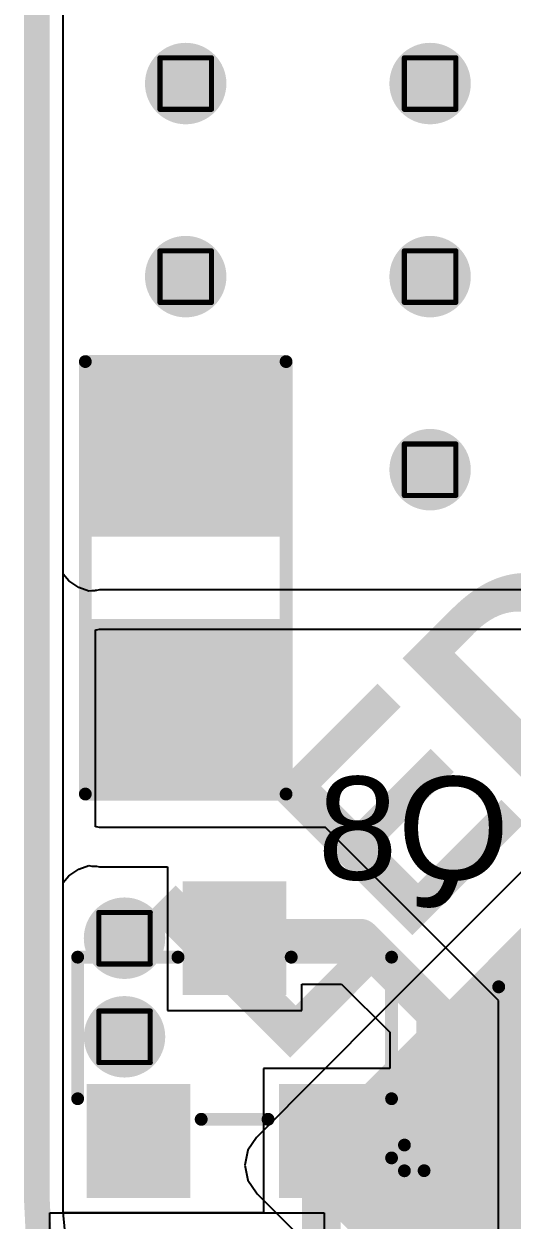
# Model space of a CAD drawing. Header units: inches. Extents: x 92 to 372, y 57 to 122.
# Drawn here: x 106.35 to 111.17, y 65.06 to 76.86 of the extents above; entities that cross this region are included whole.
import ezdxf

# ---------------------------------------------------------------- set-up
doc = ezdxf.new("R2010")
doc.units = ezdxf.units.IN
for name, color, linetype in [('Board Outline', 216, 'Continuous'), ('Bottom Layer', 5, 'Continuous'), ('Bottom Overlay', 54, 'Continuous'), ('Bottom Paste', 16, 'Continuous'), ('Bottom Solder', 6, 'Continuous'), ('Drill Drawing', 1, 'Continuous'), ('Top Layer', 1, 'Continuous'), ('Top Overlay', 2, 'Continuous'), ('Top Paste', 8, 'Continuous'), ('Top Solder', 216, 'Continuous'), ('Via Holes', 16, 'Continuous')]:
    doc.layers.add(name, color=color, linetype=linetype)
doc.styles.add('Arial', font='', dxfattribs={"height": 0.2})
doc.styles.add('Arial_Bold', font='', dxfattribs={"height": 0.2})
doc.styles.get('Arial').set_extended_font_data('Arial')
doc.styles.get('Arial_Bold').set_extended_font_data('Arial', bold=True)

# ---------------------------------------------------------------- blocks, each defined once
blk = doc.blocks.new('R___1206_B_8')
at = {"layer": 'Bottom Layer'}
for points in [[(-2.032, 0.889), (-0.508, 0.889), (-0.508, -0.889), (-2.032, -0.889)], [(0.508, 0.889), (2.032, 0.889), (2.032, -0.889), (0.508, -0.889)]]:
    blk.add_hatch(color=5, dxfattribs=at).paths.add_polyline_path(points)
at = {"layer": 'Bottom Paste'}
for points in [[(-2.032, 0.889), (-0.508, 0.889), (-0.508, -0.889), (-2.032, -0.889)], [(0.508, 0.889), (2.032, 0.889), (2.032, -0.889), (0.508, -0.889)]]:
    blk.add_hatch(color=16, dxfattribs=at).paths.add_polyline_path(points)
at = {"layer": 'Bottom Solder'}
for points in [[(-2.134, 0.991), (-0.406, 0.991), (-0.406, -0.991), (-2.134, -0.991)], [(0.406, 0.991), (2.134, 0.991), (2.134, -0.991), (0.406, -0.991)]]:
    blk.add_hatch(color=6, dxfattribs=at).paths.add_polyline_path(points)
at = {"layer": 'Bottom Overlay'}
for points in [[(-2.134, -0.991, 0.127, 0.127, 0), (-2.134, 0.991, 0.127, 0.127, 0)], [(2.134, 0.991, 0.127, 0.127, 0), (-2.134, 0.991, 0.127, 0.127, 0)], [(2.134, -0.991, 0.127, 0.127, 0), (2.134, 0.991, 0.127, 0.127, 0)], [(2.134, -0.991, 0.127, 0.127, 0), (-2.134, -0.991, 0.127, 0.127, 0)]]:
    blk.add_lwpolyline(points, format="xyseb", dxfattribs=at)
for points in [[(-2.165, 0.991, 0.0635, 0.0635, 1), (-2.102, 0.991, 0.0635, 0.0635, 1)], [(-2.165, 0.991, 0.0635, 0.0635, 1), (-2.102, 0.991, 0.0635, 0.0635, 1)], [(2.102, 0.991, 0.0635, 0.0635, 1), (2.165, 0.991, 0.0635, 0.0635, 1)], [(2.102, 0.991, 0.0635, 0.0635, 1), (2.165, 0.991, 0.0635, 0.0635, 1)], [(-2.165, -0.991, 0.0635, 0.0635, 1), (-2.102, -0.991, 0.0635, 0.0635, 1)], [(-2.165, -0.991, 0.0635, 0.0635, 1), (-2.102, -0.991, 0.0635, 0.0635, 1)], [(2.102, -0.991, 0.0635, 0.0635, 1), (2.165, -0.991, 0.0635, 0.0635, 1)], [(2.102, -0.991, 0.0635, 0.0635, 1), (2.165, -0.991, 0.0635, 0.0635, 1)]]:
    blk.add_lwpolyline(points, format="xyseb", close=True, dxfattribs=at)
blk = doc.blocks.new('SOT_23_B_19')
at = {"layer": 'Bottom Layer'}
for points in [[(-1.36, 1.46), (-0.54, 1.46), (-0.54, 0.54), (-1.36, 0.54)], [(0.54, 1.46), (1.36, 1.46), (1.36, 0.54), (0.54, 0.54)], [(-0.41, -0.54), (0.41, -0.54), (0.41, -1.46), (-0.41, -1.46)]]:
    blk.add_hatch(color=5, dxfattribs=at).paths.add_polyline_path(points)
at = {"layer": 'Bottom Paste'}
for points in [[(-1.36, 1.46), (-0.54, 1.46), (-0.54, 0.54), (-1.36, 0.54)], [(0.54, 1.46), (1.36, 1.46), (1.36, 0.54), (0.54, 0.54)], [(-0.41, -0.54), (0.41, -0.54), (0.41, -1.46), (-0.41, -1.46)]]:
    blk.add_hatch(color=16, dxfattribs=at).paths.add_polyline_path(points)
at = {"layer": 'Bottom Solder'}
for points in [[(-1.462, 1.562), (-0.438, 1.562), (-0.438, 0.438), (-1.462, 0.438)], [(0.438, 1.562), (1.462, 1.562), (1.462, 0.438), (0.438, 0.438)], [(-0.512, -0.438), (0.512, -0.438), (0.512, -1.562), (-0.512, -1.562)]]:
    blk.add_hatch(color=6, dxfattribs=at).paths.add_polyline_path(points)
at = {"layer": 'Bottom Overlay'}
for points in [[(-1.676, 1.295, 0.127, 0.127, 0), (-1.676, 1.041, 0.127, 0.127, 0)], [(-1.549, 1.168, 0.127, 0.127, 0), (-1.676, 1.295, 0.127, 0.127, 0)], [(-1.549, 1.168, 0.127, 0.127, 0), (-1.676, 1.041, 0.127, 0.127, 0)], [(0.33, 0.787, 0.127, 0.127, 0), (-0.33, 0.787, 0.127, 0.127, 0)], [(-1.549, -0.813, 0.127, 0.127, 0), (-1.549, 0.584, 0.127, 0.127, 0)], [(1.549, 0.584, 0.127, 0.127, 0), (1.549, -0.813, 0.127, 0.127, 0)], [(-0.559, -0.813, 0.127, 0.127, 0), (-1.549, -0.813, 0.127, 0.127, 0)], [(1.549, -0.813, 0.127, 0.127, 0), (0.559, -0.813, 0.127, 0.127, 0)]]:
    blk.add_lwpolyline(points, format="xyseb", dxfattribs=at)
for points in [[(-1.708, 1.295, 0.0635, 0.0635, 1), (-1.645, 1.295, 0.0635, 0.0635, 1)], [(-1.708, 1.295, 0.0635, 0.0635, 1), (-1.645, 1.295, 0.0635, 0.0635, 1)], [(-1.581, 1.168, 0.0635, 0.0635, 1), (-1.518, 1.168, 0.0635, 0.0635, 1)], [(-1.581, 1.168, 0.0635, 0.0635, 1), (-1.518, 1.168, 0.0635, 0.0635, 1)], [(-1.708, 1.041, 0.0635, 0.0635, 1), (-1.645, 1.041, 0.0635, 0.0635, 1)], [(-1.708, 1.041, 0.0635, 0.0635, 1), (-1.645, 1.041, 0.0635, 0.0635, 1)], [(-0.362, 0.787, 0.0635, 0.0635, 1), (-0.298, 0.787, 0.0635, 0.0635, 1)], [(0.298, 0.787, 0.0635, 0.0635, 1), (0.362, 0.787, 0.0635, 0.0635, 1)], [(-1.581, 0.584, 0.0635, 0.0635, 1), (-1.518, 0.584, 0.0635, 0.0635, 1)], [(1.518, 0.584, 0.0635, 0.0635, 1), (1.581, 0.584, 0.0635, 0.0635, 1)], [(-1.581, -0.813, 0.0635, 0.0635, 1), (-1.518, -0.813, 0.0635, 0.0635, 1)], [(-1.581, -0.813, 0.0635, 0.0635, 1), (-1.518, -0.813, 0.0635, 0.0635, 1)], [(-0.591, -0.813, 0.0635, 0.0635, 1), (-0.527, -0.813, 0.0635, 0.0635, 1)], [(0.527, -0.813, 0.0635, 0.0635, 1), (0.591, -0.813, 0.0635, 0.0635, 1)], [(1.518, -0.813, 0.0635, 0.0635, 1), (1.581, -0.813, 0.0635, 0.0635, 1)], [(1.518, -0.813, 0.0635, 0.0635, 1), (1.581, -0.813, 0.0635, 0.0635, 1)]]:
    blk.add_lwpolyline(points, format="xyseb", close=True, dxfattribs=at)
blk = doc.blocks.new('GW_PUSTA1_CM_MENE_XX53_1_1050_R18_27')
at = {"layer": 'Top Layer'}
for points in [[(-2.818, -2.91), (-2.018, -2.91), (-2.018, 2.91), (-2.818, 2.91)], [(-1.05, 1.652), (1.041, 1.652), (1.041, 2.922), (-1.05, 2.922)], [(2.818, 2.91), (2.018, 2.91), (2.018, -2.91), (2.818, -2.91)], [(1.05, 1.25), (-1.05, 1.25), (-1.05, 1.7), (1.05, 1.7)], [(-2.056, -0.9), (-1.574, -0.9), (-1.574, 0.9), (-2.056, 0.9)], [(1.65, -0.9), (-1.65, -0.9), (-1.65, 0.9), (1.65, 0.9)], [(2.059, 0.9), (1.576, 0.9), (1.576, -0.9), (2.059, -0.9)], [(1.05, -1.7), (-1.05, -1.7), (-1.05, -1.25), (1.05, -1.25)], [(-1.05, -2.92), (1.041, -2.92), (1.041, -1.65), (-1.05, -1.65)]]:
    blk.add_hatch(color=1, dxfattribs=at).paths.add_polyline_path(points)
at = {"layer": 'Top Paste'}
for points in [[(1.05, 1.25), (-1.05, 1.25), (-1.05, 1.7), (1.05, 1.7)], [(1.65, -0.9), (-1.65, -0.9), (-1.65, 0.9), (1.65, 0.9)], [(1.05, -1.7), (-1.05, -1.7), (-1.05, -1.25), (1.05, -1.25)]]:
    blk.add_hatch(color=8, dxfattribs=at).paths.add_polyline_path(points)
at = {"layer": 'Top Solder'}
for points in [[(1.152, 1.148), (-1.152, 1.148), (-1.152, 1.802), (1.152, 1.802)], [(1.752, -1.002), (-1.752, -1.002), (-1.752, 1.002), (1.752, 1.002)], [(1.152, -1.802), (-1.152, -1.802), (-1.152, -1.148), (1.152, -1.148)]]:
    blk.add_hatch(color=216, dxfattribs=at).paths.add_polyline_path(points)
at = {"layer": 'Top Overlay'}
for points in [[(-0.076, 2.667, 0.127, 0.127, 0), (-0.076, 2.134, 0.127, 0.127, 0)], [(-1.88, 1.905, 0.127, 0.127, 0), (1.88, 1.905, 0.127, 0.127, 0)], [(-1.88, 1.905, 0.127, 0.127, 0), (-1.88, -1.905, 0.127, 0.127, 0)], [(1.88, 1.905, 0.127, 0.127, 0), (1.88, -1.905, 0.127, 0.127, 0)], [(-1.88, -1.905, 0.127, 0.127, 0), (1.88, -1.905, 0.127, 0.127, 0)], [(0, -2.121, 0.127, 0.127, 0), (0, -2.654, 0.127, 0.127, 0)], [(-0.267, -2.388, 0.127, 0.127, 0), (0.267, -2.388, 0.127, 0.127, 0)]]:
    blk.add_lwpolyline(points, format="xyseb", dxfattribs=at)
for points in [[(-0.108, 2.667, 0.0635, 0.0635, 1), (-0.044, 2.667, 0.0635, 0.0635, 1)], [(-0.108, 2.134, 0.0635, 0.0635, 1), (-0.044, 2.134, 0.0635, 0.0635, 1)], [(-1.911, 1.905, 0.0635, 0.0635, 1), (-1.848, 1.905, 0.0635, 0.0635, 1)], [(-1.911, 1.905, 0.0635, 0.0635, 1), (-1.848, 1.905, 0.0635, 0.0635, 1)], [(1.848, 1.905, 0.0635, 0.0635, 1), (1.911, 1.905, 0.0635, 0.0635, 1)], [(1.848, 1.905, 0.0635, 0.0635, 1), (1.911, 1.905, 0.0635, 0.0635, 1)], [(-1.911, -1.905, 0.0635, 0.0635, 1), (-1.848, -1.905, 0.0635, 0.0635, 1)], [(-1.911, -1.905, 0.0635, 0.0635, 1), (-1.848, -1.905, 0.0635, 0.0635, 1)], [(1.848, -1.905, 0.0635, 0.0635, 1), (1.911, -1.905, 0.0635, 0.0635, 1)], [(1.848, -1.905, 0.0635, 0.0635, 1), (1.911, -1.905, 0.0635, 0.0635, 1)], [(-0.032, -2.121, 0.0635, 0.0635, 1), (0.032, -2.121, 0.0635, 0.0635, 1)], [(-0.298, -2.388, 0.0635, 0.0635, 1), (-0.235, -2.388, 0.0635, 0.0635, 1)], [(0.235, -2.388, 0.0635, 0.0635, 1), (0.298, -2.388, 0.0635, 0.0635, 1)], [(-0.032, -2.654, 0.0635, 0.0635, 1), (0.032, -2.654, 0.0635, 0.0635, 1)]]:
    blk.add_lwpolyline(points, format="xyseb", close=True, dxfattribs=at)

msp = doc.modelspace()

# ---------------------------------------------------------------- hatches: boundary and pattern name
at = {"layer": 'Bottom Layer'}
h = msp.add_hatch(color=5, dxfattribs=at)
edge = h.paths.add_edge_path()
edge.add_arc((107.95, 76.276), 0.3, 0, 360)
h = msp.add_hatch(color=5, dxfattribs=at)
edge = h.paths.add_edge_path()
edge.add_arc((110.363, 76.276), 0.3, 0, 360)
h = msp.add_hatch(color=5, dxfattribs=at)
edge = h.paths.add_edge_path()
edge.add_arc((107.95, 74.371), 0.3, 0, 360)
h = msp.add_hatch(color=5, dxfattribs=at)
edge = h.paths.add_edge_path()
edge.add_arc((110.363, 74.371), 0.3, 0, 360)
h = msp.add_hatch(color=5, dxfattribs=at)
edge = h.paths.add_edge_path()
edge.add_arc((110.363, 72.466), 0.3, 0, 360)
h = msp.add_hatch(color=5, dxfattribs=at)
edge = h.paths.add_edge_path()
edge.add_arc((107.346, 67.843), 0.3, 0, 360)
h = msp.add_hatch(color=5, dxfattribs=at)
edge = h.paths.add_edge_path()
edge.add_arc((107.346, 66.87), 0.3, 0, 360)
at = {"layer": 'Bottom Solder'}
h = msp.add_hatch(color=6, dxfattribs=at)
edge = h.paths.add_edge_path()
edge.add_arc((107.95, 76.276), 0.402, 0, 360)
h = msp.add_hatch(color=6, dxfattribs=at)
edge = h.paths.add_edge_path()
edge.add_arc((110.363, 76.276), 0.402, 0, 360)
h = msp.add_hatch(color=6, dxfattribs=at)
edge = h.paths.add_edge_path()
edge.add_arc((107.95, 74.371), 0.402, 0, 360)
h = msp.add_hatch(color=6, dxfattribs=at)
edge = h.paths.add_edge_path()
edge.add_arc((110.363, 74.371), 0.402, 0, 360)
h = msp.add_hatch(color=6, dxfattribs=at)
edge = h.paths.add_edge_path()
edge.add_arc((110.363, 72.466), 0.402, 0, 360)
h = msp.add_hatch(color=6, dxfattribs=at)
edge = h.paths.add_edge_path()
edge.add_arc((107.346, 67.843), 0.402, 0, 360)
h = msp.add_hatch(color=6, dxfattribs=at)
edge = h.paths.add_edge_path()
edge.add_arc((107.346, 66.87), 0.402, 0, 360)
at = {"layer": 'Top Layer'}
h = msp.add_hatch(color=1, dxfattribs=at)
edge = h.paths.add_edge_path()
edge.add_arc((107.95, 76.276), 0.3, 0, 360)
h = msp.add_hatch(color=1, dxfattribs=at)
edge = h.paths.add_edge_path()
edge.add_arc((110.363, 76.276), 0.3, 0, 360)
h = msp.add_hatch(color=1, dxfattribs=at)
edge = h.paths.add_edge_path()
edge.add_arc((107.95, 74.371), 0.3, 0, 360)
h = msp.add_hatch(color=1, dxfattribs=at)
edge = h.paths.add_edge_path()
edge.add_arc((110.363, 74.371), 0.3, 0, 360)
h = msp.add_hatch(color=1, dxfattribs=at)
edge = h.paths.add_edge_path()
edge.add_arc((110.363, 72.466), 0.3, 0, 360)
msp.add_hatch(color=1, dxfattribs=at).paths.add_polyline_path([(112.907, 69.588), (108.922, 65.604), (111.671, 62.855), (115.656, 66.839)])
h = msp.add_hatch(color=1, dxfattribs=at)
edge = h.paths.add_edge_path()
edge.add_arc((107.346, 67.843), 0.3, 0, 360)
h = msp.add_hatch(color=1, dxfattribs=at)
edge = h.paths.add_edge_path()
edge.add_arc((107.346, 66.87), 0.3, 0, 360)
at = {"layer": 'Top Solder'}
h = msp.add_hatch(color=216, dxfattribs=at)
edge = h.paths.add_edge_path()
edge.add_arc((107.95, 76.276), 0.402, 0, 360)
h = msp.add_hatch(color=216, dxfattribs=at)
edge = h.paths.add_edge_path()
edge.add_arc((110.363, 76.276), 0.402, 0, 360)
h = msp.add_hatch(color=216, dxfattribs=at)
edge = h.paths.add_edge_path()
edge.add_arc((107.95, 74.371), 0.402, 0, 360)
h = msp.add_hatch(color=216, dxfattribs=at)
edge = h.paths.add_edge_path()
edge.add_arc((110.363, 74.371), 0.402, 0, 360)
h = msp.add_hatch(color=216, dxfattribs=at)
edge = h.paths.add_edge_path()
edge.add_arc((110.363, 72.466), 0.402, 0, 360)
h = msp.add_hatch(color=216, dxfattribs=at)
edge = h.paths.add_edge_path()
edge.add_arc((107.346, 67.843), 0.402, 0, 360)
h = msp.add_hatch(color=216, dxfattribs=at)
edge = h.paths.add_edge_path()
edge.add_arc((107.346, 66.87), 0.402, 0, 360)
at = {"layer": 'Via Holes'}
h = msp.add_hatch(color=7, dxfattribs=at)
edge = h.paths.add_edge_path()
edge.add_arc((107.95, 76.276), 0.15, 0, 360)
h = msp.add_hatch(color=7, dxfattribs=at)
edge = h.paths.add_edge_path()
edge.add_arc((110.363, 76.276), 0.15, 0, 360)
h = msp.add_hatch(color=7, dxfattribs=at)
edge = h.paths.add_edge_path()
edge.add_arc((107.95, 74.371), 0.15, 0, 360)
h = msp.add_hatch(color=7, dxfattribs=at)
edge = h.paths.add_edge_path()
edge.add_arc((110.363, 74.371), 0.15, 0, 360)
h = msp.add_hatch(color=7, dxfattribs=at)
edge = h.paths.add_edge_path()
edge.add_arc((110.363, 72.466), 0.15, 0, 360)
h = msp.add_hatch(color=7, dxfattribs=at)
edge = h.paths.add_edge_path()
edge.add_arc((107.346, 67.843), 0.15, 0, 360)
h = msp.add_hatch(color=7, dxfattribs=at)
edge = h.paths.add_edge_path()
edge.add_arc((107.346, 66.87), 0.15, 0, 360)

# ---------------------------------------------------------------- linework, layer by layer
at = {"layer": 'Board Outline'}
for points in [[(106.48, 65.274, 0.254, 0.254, 0), (106.48, 84.788, 0.254, 0.254, 0)], [(107.358, 63.152, 0.254, 0.254, -0.198912), (106.48, 65.274, 0.254, 0.254, 0)]]:
    msp.add_lwpolyline(points, format="xyseb", dxfattribs=at)
msp.add_lwpolyline([(106.416, 65.274, 0.127, 0.127, 1), (106.543, 65.274, 0.127, 0.127, 1)], format="xyseb", close=True, dxfattribs=at)
msp.add_lwpolyline([(106.416, 65.274, 0.127, 0.127, 1), (106.543, 65.274, 0.127, 0.127, 1)], format="xyseb", close=True, dxfattribs=at)
at = {"layer": 'Bottom Layer'}
for p, q in [((106.739, 71.434), (106.739, 79.208)), ((106.797, 71.37), (106.739, 71.434)), ((106.894, 71.303), (106.797, 71.37)), ((106.993, 71.266), (106.894, 71.303)), ((107.023, 71.272), (106.993, 71.266)), ((107.054, 71.272), (107.023, 71.272)), ((107.061, 71.274), (107.054, 71.272)), ((107.068, 71.274), (107.061, 71.274)), ((107.099, 71.28), (107.068, 71.274)), ((113.075, 71.28), (107.099, 71.28)), ((107.061, 68.942), (107.061, 70.885)), ((107.061, 70.885), (107.068, 70.885)), ((107.068, 70.885), (107.099, 70.891)), ((107.099, 70.891), (113.075, 70.891)), ((107.068, 68.942), (107.061, 68.942)), ((107.099, 68.936), (107.068, 68.942)), ((109.329, 68.936), (107.099, 68.936)), ((111.037, 67.227), (109.329, 68.936)), ((106.739, 68.393), (106.797, 68.457)), ((106.797, 68.457), (106.894, 68.524)), ((106.894, 68.524), (106.993, 68.561)), ((106.993, 68.561), (107.023, 68.555)), ((107.023, 68.555), (107.054, 68.555)), ((107.054, 68.555), (107.061, 68.553)), ((107.061, 68.553), (107.068, 68.553)), ((107.068, 68.553), (107.099, 68.547)), ((107.099, 68.547), (107.769, 68.547)), ((107.769, 68.547), (107.769, 67.129)), ((106.739, 65.274), (106.739, 68.393)), ((109.097, 67.129), (109.097, 67.39)), ((109.097, 67.39), (109.489, 67.39)), ((109.489, 67.39), (109.964, 66.915)), ((111.037, 64.084), (111.037, 67.227)), ((107.769, 67.129), (109.097, 67.129)), ((109.964, 66.915), (109.964, 66.557)), ((109.964, 66.557), (108.719, 66.557)), ((108.719, 66.557), (108.719, 65.134)), ((106.739, 65.139), (106.739, 65.274)), ((106.609, 63.788), (106.609, 65.134)), ((106.609, 65.134), (109.316, 65.134)), ((106.739, 65.134), (106.739, 65.139)), ((108.719, 65.134), (106.739, 65.134)), ((109.316, 65.134), (109.316, 63.788))]:
    msp.add_line(p, q, dxfattribs=at)
for points in [[(108.433, 67.843, 0.381, 0.381, 0), (109.677, 67.843, 0.381, 0.381, 0)], [(109.677, 67.843, 0.381, 0.381, 0), (110.417, 67.103, 0.381, 0.381, 0)], [(110.417, 63.821, 0.381, 0.381, 0), (110.417, 67.103, 0.381, 0.381, 0)], [(109.289, 65.749, 0.381, 0.381, 0), (109.383, 65.843, 0.381, 0.381, 0)], [(109.289, 64.491, 0.381, 0.381, 0), (109.289, 65.749, 0.381, 0.381, 0)]]:
    msp.add_lwpolyline(points, format="xyseb", dxfattribs=at)
for points in [[(108.337, 67.843, 0.191, 0.191, 1), (108.528, 67.843, 0.191, 0.191, 1)], [(109.582, 67.843, 0.191, 0.191, 1), (109.772, 67.843, 0.191, 0.191, 1)], [(109.582, 67.843, 0.191, 0.191, 1), (109.772, 67.843, 0.191, 0.191, 1)], [(110.322, 67.103, 0.191, 0.191, 1), (110.513, 67.103, 0.191, 0.191, 1)], [(110.322, 67.103, 0.191, 0.191, 1), (110.513, 67.103, 0.191, 0.191, 1)], [(109.287, 65.843, 0.191, 0.191, 1), (109.478, 65.843, 0.191, 0.191, 1)], [(109.193, 65.749, 0.191, 0.191, 1), (109.384, 65.749, 0.191, 0.191, 1)], [(109.193, 65.749, 0.191, 0.191, 1), (109.384, 65.749, 0.191, 0.191, 1)]]:
    msp.add_lwpolyline(points, format="xyseb", close=True, dxfattribs=at)
at = {"layer": 'Drill Drawing'}
for points in [[(107.696, 76.53, 0.0508, 0.0508, 0), (108.204, 76.53, 0.0508, 0.0508, 0)], [(107.696, 76.022, 0.0508, 0.0508, 0), (107.696, 76.53, 0.0508, 0.0508, 0)], [(108.204, 76.022, 0.0508, 0.0508, 0), (108.204, 76.53, 0.0508, 0.0508, 0)], [(110.109, 76.53, 0.0508, 0.0508, 0), (110.617, 76.53, 0.0508, 0.0508, 0)], [(110.109, 76.022, 0.0508, 0.0508, 0), (110.109, 76.53, 0.0508, 0.0508, 0)], [(110.617, 76.022, 0.0508, 0.0508, 0), (110.617, 76.53, 0.0508, 0.0508, 0)], [(107.696, 76.022, 0.0508, 0.0508, 0), (108.204, 76.022, 0.0508, 0.0508, 0)], [(110.109, 76.022, 0.0508, 0.0508, 0), (110.617, 76.022, 0.0508, 0.0508, 0)], [(107.696, 74.625, 0.0508, 0.0508, 0), (108.204, 74.625, 0.0508, 0.0508, 0)], [(107.696, 74.117, 0.0508, 0.0508, 0), (107.696, 74.625, 0.0508, 0.0508, 0)], [(108.204, 74.117, 0.0508, 0.0508, 0), (108.204, 74.625, 0.0508, 0.0508, 0)], [(110.109, 74.625, 0.0508, 0.0508, 0), (110.617, 74.625, 0.0508, 0.0508, 0)], [(110.109, 74.117, 0.0508, 0.0508, 0), (110.109, 74.625, 0.0508, 0.0508, 0)], [(110.617, 74.117, 0.0508, 0.0508, 0), (110.617, 74.625, 0.0508, 0.0508, 0)], [(107.696, 74.117, 0.0508, 0.0508, 0), (108.204, 74.117, 0.0508, 0.0508, 0)], [(110.109, 74.117, 0.0508, 0.0508, 0), (110.617, 74.117, 0.0508, 0.0508, 0)], [(110.109, 72.72, 0.0508, 0.0508, 0), (110.617, 72.72, 0.0508, 0.0508, 0)], [(110.109, 72.212, 0.0508, 0.0508, 0), (110.109, 72.72, 0.0508, 0.0508, 0)], [(110.617, 72.212, 0.0508, 0.0508, 0), (110.617, 72.72, 0.0508, 0.0508, 0)], [(110.109, 72.212, 0.0508, 0.0508, 0), (110.617, 72.212, 0.0508, 0.0508, 0)], [(107.092, 68.097, 0.0508, 0.0508, 0), (107.6, 68.097, 0.0508, 0.0508, 0)], [(107.092, 67.589, 0.0508, 0.0508, 0), (107.092, 68.097, 0.0508, 0.0508, 0)], [(107.6, 67.589, 0.0508, 0.0508, 0), (107.6, 68.097, 0.0508, 0.0508, 0)], [(107.092, 67.589, 0.0508, 0.0508, 0), (107.6, 67.589, 0.0508, 0.0508, 0)], [(107.092, 67.124, 0.0508, 0.0508, 0), (107.6, 67.124, 0.0508, 0.0508, 0)], [(107.092, 66.616, 0.0508, 0.0508, 0), (107.092, 67.124, 0.0508, 0.0508, 0)], [(107.6, 66.616, 0.0508, 0.0508, 0), (107.6, 67.124, 0.0508, 0.0508, 0)], [(107.092, 66.616, 0.0508, 0.0508, 0), (107.6, 66.616, 0.0508, 0.0508, 0)]]:
    msp.add_lwpolyline(points, format="xyseb", dxfattribs=at)
for points in [[(107.683, 76.53, 0.0254, 0.0254, 1), (107.709, 76.53, 0.0254, 0.0254, 1)], [(107.683, 76.53, 0.0254, 0.0254, 1), (107.709, 76.53, 0.0254, 0.0254, 1)], [(108.191, 76.53, 0.0254, 0.0254, 1), (108.217, 76.53, 0.0254, 0.0254, 1)], [(108.191, 76.53, 0.0254, 0.0254, 1), (108.217, 76.53, 0.0254, 0.0254, 1)], [(110.096, 76.53, 0.0254, 0.0254, 1), (110.122, 76.53, 0.0254, 0.0254, 1)], [(110.096, 76.53, 0.0254, 0.0254, 1), (110.122, 76.53, 0.0254, 0.0254, 1)], [(110.604, 76.53, 0.0254, 0.0254, 1), (110.63, 76.53, 0.0254, 0.0254, 1)], [(110.604, 76.53, 0.0254, 0.0254, 1), (110.63, 76.53, 0.0254, 0.0254, 1)], [(107.683, 76.022, 0.0254, 0.0254, 1), (107.709, 76.022, 0.0254, 0.0254, 1)], [(107.683, 76.022, 0.0254, 0.0254, 1), (107.709, 76.022, 0.0254, 0.0254, 1)], [(108.191, 76.022, 0.0254, 0.0254, 1), (108.217, 76.022, 0.0254, 0.0254, 1)], [(108.191, 76.022, 0.0254, 0.0254, 1), (108.217, 76.022, 0.0254, 0.0254, 1)], [(110.096, 76.022, 0.0254, 0.0254, 1), (110.122, 76.022, 0.0254, 0.0254, 1)], [(110.096, 76.022, 0.0254, 0.0254, 1), (110.122, 76.022, 0.0254, 0.0254, 1)], [(110.604, 76.022, 0.0254, 0.0254, 1), (110.63, 76.022, 0.0254, 0.0254, 1)], [(110.604, 76.022, 0.0254, 0.0254, 1), (110.63, 76.022, 0.0254, 0.0254, 1)], [(107.683, 74.625, 0.0254, 0.0254, 1), (107.709, 74.625, 0.0254, 0.0254, 1)], [(107.683, 74.625, 0.0254, 0.0254, 1), (107.709, 74.625, 0.0254, 0.0254, 1)], [(108.191, 74.625, 0.0254, 0.0254, 1), (108.217, 74.625, 0.0254, 0.0254, 1)], [(108.191, 74.625, 0.0254, 0.0254, 1), (108.217, 74.625, 0.0254, 0.0254, 1)], [(110.096, 74.625, 0.0254, 0.0254, 1), (110.122, 74.625, 0.0254, 0.0254, 1)], [(110.096, 74.625, 0.0254, 0.0254, 1), (110.122, 74.625, 0.0254, 0.0254, 1)], [(110.604, 74.625, 0.0254, 0.0254, 1), (110.63, 74.625, 0.0254, 0.0254, 1)], [(110.604, 74.625, 0.0254, 0.0254, 1), (110.63, 74.625, 0.0254, 0.0254, 1)], [(107.683, 74.117, 0.0254, 0.0254, 1), (107.709, 74.117, 0.0254, 0.0254, 1)], [(107.683, 74.117, 0.0254, 0.0254, 1), (107.709, 74.117, 0.0254, 0.0254, 1)], [(108.191, 74.117, 0.0254, 0.0254, 1), (108.217, 74.117, 0.0254, 0.0254, 1)], [(108.191, 74.117, 0.0254, 0.0254, 1), (108.217, 74.117, 0.0254, 0.0254, 1)], [(110.096, 74.117, 0.0254, 0.0254, 1), (110.122, 74.117, 0.0254, 0.0254, 1)], [(110.096, 74.117, 0.0254, 0.0254, 1), (110.122, 74.117, 0.0254, 0.0254, 1)], [(110.604, 74.117, 0.0254, 0.0254, 1), (110.63, 74.117, 0.0254, 0.0254, 1)], [(110.604, 74.117, 0.0254, 0.0254, 1), (110.63, 74.117, 0.0254, 0.0254, 1)], [(110.096, 72.72, 0.0254, 0.0254, 1), (110.122, 72.72, 0.0254, 0.0254, 1)], [(110.096, 72.72, 0.0254, 0.0254, 1), (110.122, 72.72, 0.0254, 0.0254, 1)], [(110.604, 72.72, 0.0254, 0.0254, 1), (110.63, 72.72, 0.0254, 0.0254, 1)], [(110.604, 72.72, 0.0254, 0.0254, 1), (110.63, 72.72, 0.0254, 0.0254, 1)], [(110.096, 72.212, 0.0254, 0.0254, 1), (110.122, 72.212, 0.0254, 0.0254, 1)], [(110.096, 72.212, 0.0254, 0.0254, 1), (110.122, 72.212, 0.0254, 0.0254, 1)], [(110.604, 72.212, 0.0254, 0.0254, 1), (110.63, 72.212, 0.0254, 0.0254, 1)], [(110.604, 72.212, 0.0254, 0.0254, 1), (110.63, 72.212, 0.0254, 0.0254, 1)], [(107.079, 68.097, 0.0254, 0.0254, 1), (107.105, 68.097, 0.0254, 0.0254, 1)], [(107.079, 68.097, 0.0254, 0.0254, 1), (107.105, 68.097, 0.0254, 0.0254, 1)], [(107.587, 68.097, 0.0254, 0.0254, 1), (107.613, 68.097, 0.0254, 0.0254, 1)], [(107.587, 68.097, 0.0254, 0.0254, 1), (107.613, 68.097, 0.0254, 0.0254, 1)], [(107.079, 67.589, 0.0254, 0.0254, 1), (107.105, 67.589, 0.0254, 0.0254, 1)], [(107.079, 67.589, 0.0254, 0.0254, 1), (107.105, 67.589, 0.0254, 0.0254, 1)], [(107.587, 67.589, 0.0254, 0.0254, 1), (107.613, 67.589, 0.0254, 0.0254, 1)], [(107.587, 67.589, 0.0254, 0.0254, 1), (107.613, 67.589, 0.0254, 0.0254, 1)], [(107.079, 67.124, 0.0254, 0.0254, 1), (107.105, 67.124, 0.0254, 0.0254, 1)], [(107.079, 67.124, 0.0254, 0.0254, 1), (107.105, 67.124, 0.0254, 0.0254, 1)], [(107.587, 67.124, 0.0254, 0.0254, 1), (107.613, 67.124, 0.0254, 0.0254, 1)], [(107.587, 67.124, 0.0254, 0.0254, 1), (107.613, 67.124, 0.0254, 0.0254, 1)], [(107.079, 66.616, 0.0254, 0.0254, 1), (107.105, 66.616, 0.0254, 0.0254, 1)], [(107.079, 66.616, 0.0254, 0.0254, 1), (107.105, 66.616, 0.0254, 0.0254, 1)], [(107.587, 66.616, 0.0254, 0.0254, 1), (107.613, 66.616, 0.0254, 0.0254, 1)], [(107.587, 66.616, 0.0254, 0.0254, 1), (107.613, 66.616, 0.0254, 0.0254, 1)]]:
    msp.add_lwpolyline(points, format="xyseb", close=True, dxfattribs=at)
at = {"layer": 'Top Layer'}
for p, q in [((106.739, 65.274), (106.739, 84.788)), ((111.375, 68.608), (109.896, 67.129)), ((109.891, 67.122), (108.648, 65.878)), ((109.896, 67.129), (109.891, 67.122)), ((108.648, 65.878), (108.563, 65.752)), ((108.563, 65.752), (108.534, 65.604)), ((108.534, 65.604), (108.563, 65.455)), ((108.563, 65.455), (108.648, 65.329)), ((106.739, 65.139), (106.739, 65.274)), ((108.648, 65.329), (108.655, 65.322)), ((108.655, 65.322), (108.655, 65.322)), ((108.655, 65.322), (112.77, 61.206)), ((106.765, 64.871), (106.739, 65.139))]:
    msp.add_line(p, q, dxfattribs=at)

# ---------------------------------------------------------------- block references
for name, p, rotation in [('R___1206_B_8', (107.95, 71.399), 270), ('GW_PUSTA1_CM_MENE_XX53_1_1050_R18_27', (112.98, 65.531), 45), ('SOT_23_B_19', (108.433, 66.843), 180)]:
    msp.add_blockref(name, p, dxfattribs=dict(rotation=rotation))

# ---------------------------------------------------------------- texts
at = {"layer": 'Bottom Overlay', "style": 'Arial', "text_generation_flag": 2}
msp.add_text('Q8', height=1.016, dxfattribs=at).set_placement((111.145, 68.421))
at = {"layer": 'Top Overlay', "style": 'Arial_Bold'}
msp.add_text('LED4', height=2, rotation=45, dxfattribs=at).set_placement((108.849, 66.533))

doc.saveas('drawing.dxf')
